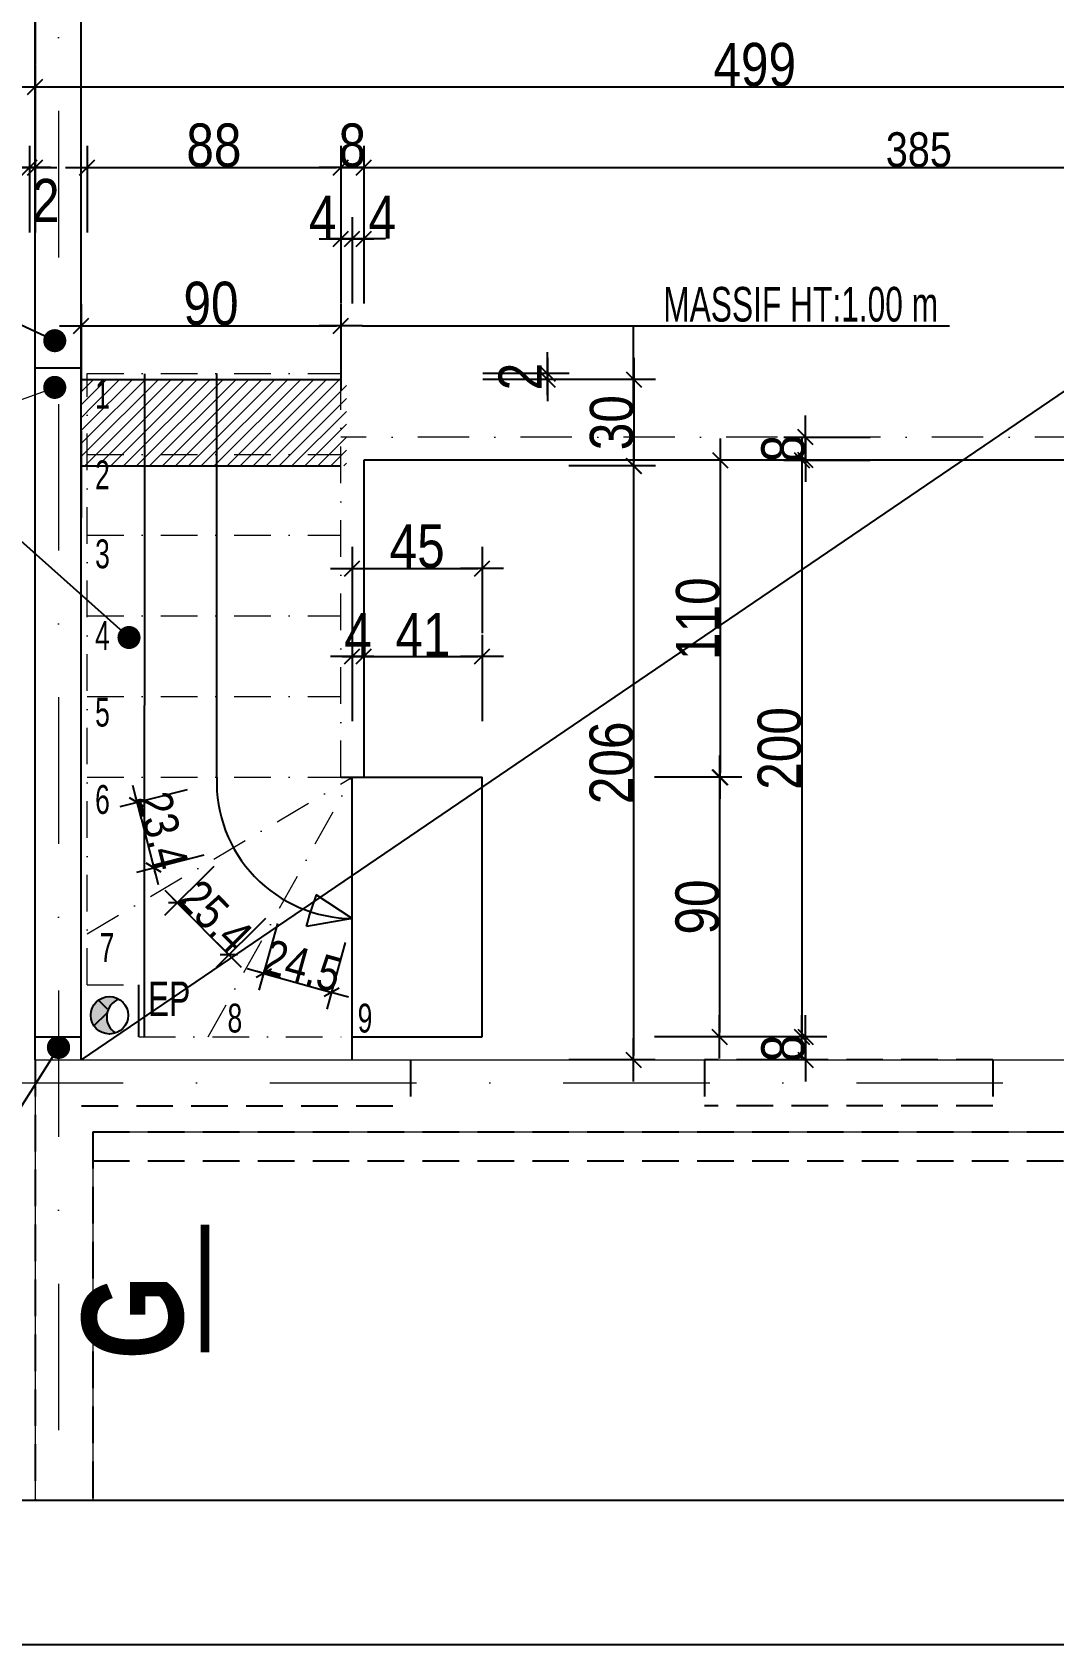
# Model space of a CAD drawing. Header units: centimetres. Extents: x 10776 to 19730, y -16504 to -13534.
# Drawn here: x 12682 to 13036, y -16504 to -15945 of the extents above; entities that cross this region are included whole.
import ezdxf
from ezdxf.enums import TextEntityAlignment as Align

# ---------------------------------------------------------------- set-up
doc = ezdxf.new("R2010")
doc.units = ezdxf.units.CM
doc.header["$PDMODE"] = 1
doc.header["$PDSIZE"] = -2
doc.linetypes.add('CACHEX2', pattern=[19.05, 12.7, -6.35])
doc.linetypes.add('TIRETPTX2', pattern=[50.8, 25.4, -12.7, 0, -12.7])
for name, color, linetype in [('01_cote_gen', 4, 'Continuous'), ('01_linteaux', 2, 'Continuous'), ('01_murs_sup', 2, 'CACHEX2'), ('01_poch_BN', 9, 'Continuous'), ('01_poch_murs', 253, 'Continuous'), ('01_texte', 230, 'Continuous'), ('AA_COTES', 2, 'Continuous')]:
    doc.layers.add(name, color=color, linetype=linetype)
doc.layers.add('01_murs_coup', color=5, linetype='Continuous', lineweight=60)
doc.layers.add('01_tram_axes', color=2, linetype='TIRETPTX2', lineweight=9)
doc.styles.add('Arial Narrow', font='ARIALN.TTF')
doc.styles.add('impact', font='impact.ttf')
doc.styles.add('STYLE2', font='ARIALN.TTF')
doc.dimstyles.new('JB50', dxfattribs={"dimscale": 0.1, "dimtxt": 150, "dimasz": 15, "dimexe": 0.1, "dimexo": 0.1, "dimgap": 0.09, "dimtad": 1, "dimdec": 1, "dimdsep": 46, "dimtxsty": 'STYLE2', "dimblk1": 'BOND_G', "dimblk2": 'BOND_D', "dimsah": 1, "dimcen": 1.5, "dimdle": 0.01, "dimse1": 1, "dimse2": 1, "dimclrd": 4, "dimclre": 2, "dimclrt": 6, "dimazin": 2, "dimtfac": 2.333333, "dimtdec": 1, "dimtix": 1, "dimtmove": 2, "dimatfit": 3, "dimldrblk": 'BOND_G', "dimfxl": 1, "dimtolj": 1, "dimtzin": 0, "dimarcsym": 0})
doc.dimstyles.new('JB50res', dxfattribs={"dimscale": 0.1, "dimtxt": 120, "dimasz": 12, "dimexe": 0.1, "dimexo": 0.1, "dimgap": 0.09, "dimtad": 1, "dimdec": 1, "dimdsep": 46, "dimtxsty": 'STYLE2', "dimblk1": 'BOND_G', "dimblk2": 'BOND_D', "dimsah": 1, "dimcen": 1.5, "dimdle": 0.01, "dimse1": 1, "dimse2": 1, "dimclrd": 4, "dimclre": 2, "dimclrt": 6, "dimazin": 2, "dimtfac": 2.333333, "dimtdec": 1, "dimtix": 1, "dimtmove": 2, "dimatfit": 3, "dimldrblk": 'BOND_G', "dimfxl": 1, "dimtolj": 1, "dimtzin": 0, "dimarcsym": 0})

# ---------------------------------------------------------------- blocks, each defined once
blk = doc.blocks.new('BOND_G')
at = {"layer": 'AA_COTES', "color": 0}
for p, q in [((0, -5), (0, 15)), ((5, 0), (-5, 0)), ((1.77, 1.77), (-1.77, -1.77))]:
    blk.add_line(p, q, dxfattribs=at)
blk = doc.blocks.new('BOND_D')
at = {"layer": 'AA_COTES', "color": 0}
for p, q in [((0, 5), (0, -15)), ((5, 0), (-5, 0)), ((-1.77, -1.77), (1.77, 1.77))]:
    blk.add_line(p, q, dxfattribs=at)
blk = doc.blocks.new('*D2929')
at = {"layer": '01_poch_BN', "color": 4, "lineweight": -2, "transparency": 16777216}
blk.add_line((12684.37, -15933.4), (13188.41, -15933.4), dxfattribs=at)
at = {"layer": 'Defpoints', "color": 0, "lineweight": 0, "transparency": 16777216}
for p in [(13189.91, -15933.4), (12682.87, -16056.83), (13189.91, -16085.15)]:
    blk.add_point(p, dxfattribs=at)
at = {"layer": '01_poch_BN', "color": 4, "lineweight": -2, "transparency": 16777216, "xscale": 1.5, "yscale": 1.5, "zscale": 1.5, "rotation": 180}
blk.add_blockref('BOND_G', (12682.87, -15933.4), dxfattribs=at)
at = {"layer": '01_poch_BN', "color": 4, "lineweight": -2, "transparency": 16777216, "xscale": 1.5, "yscale": 1.5, "zscale": 1.5}
blk.add_blockref('BOND_D', (13189.91, -15933.4), dxfattribs=at)
at = {"layer": '01_poch_BN', "color": 6, "lineweight": 0, "transparency": 16777216, "insert": (12936.39, -15925.74), "char_height": 15, "attachment_point": 5, "style": 'STYLE2'}
blk.add_mtext('\\A1;507', dxfattribs=at)
blk = doc.blocks.new('*D2930')
at = {"layer": '01_poch_BN', "color": 4, "lineweight": -2, "transparency": 16777216}
blk.add_line((12684.37, -15963.69), (13180.41, -15963.69), dxfattribs=at)
at = {"layer": 'Defpoints', "color": 0, "lineweight": 0, "transparency": 16777216}
for p in [(13181.91, -15963.69), (13181.91, -15967.8), (12682.87, -15969.63)]:
    blk.add_point(p, dxfattribs=at)
at = {"layer": '01_poch_BN', "color": 4, "lineweight": -2, "transparency": 16777216, "xscale": 1.5, "yscale": 1.5, "zscale": 1.5, "rotation": 180}
blk.add_blockref('BOND_G', (12682.87, -15963.69), dxfattribs=at)
at = {"layer": '01_poch_BN', "color": 4, "lineweight": -2, "transparency": 16777216, "xscale": 1.5, "yscale": 1.5, "zscale": 1.5}
blk.add_blockref('BOND_D', (13181.91, -15963.69), dxfattribs=at)
at = {"layer": '01_poch_BN', "color": 6, "lineweight": 0, "transparency": 16777216, "insert": (12932.39, -15956.02), "char_height": 15, "attachment_point": 5, "style": 'STYLE2'}
blk.add_mtext('\\A1;499', dxfattribs=at)
blk = doc.blocks.new('*D2931')
at = {"layer": '01_poch_BN', "color": 4, "lineweight": -2, "transparency": 16777216}
blk.add_line((12798.31, -16161.2), (12836.31, -16161.2), dxfattribs=at)
at = {"layer": 'Defpoints', "color": 0, "lineweight": 0, "transparency": 16777216}
for p in [(12837.81, -16161.2), (12796.81, -16177.28), (12837.81, -16196.67)]:
    blk.add_point(p, dxfattribs=at)
at = {"layer": '01_poch_BN', "color": 4, "lineweight": -2, "transparency": 16777216, "xscale": 1.5, "yscale": 1.5, "zscale": 1.5, "rotation": 180}
blk.add_blockref('BOND_G', (12796.81, -16161.2), dxfattribs=at)
at = {"layer": '01_poch_BN', "color": 4, "lineweight": -2, "transparency": 16777216, "xscale": 1.5, "yscale": 1.5, "zscale": 1.5}
blk.add_blockref('BOND_D', (12837.81, -16161.2), dxfattribs=at)
at = {"layer": '01_poch_BN', "color": 6, "lineweight": 0, "transparency": 16777216, "insert": (12817.31, -16153.66), "char_height": 15, "attachment_point": 5, "style": 'STYLE2'}
blk.add_mtext('\\A1;41', dxfattribs=at)
blk = doc.blocks.new('*D2933')
at = {"layer": '01_poch_BN', "color": 4, "lineweight": -2, "transparency": 16777216}
for p, q in [((12791.31, -16161.2), (12789.81, -16161.2)), ((12796.81, -16161.2), (12792.81, -16161.2)), ((12798.31, -16161.2), (12799.81, -16161.2))]:
    blk.add_line(p, q, dxfattribs=at)
at = {"layer": 'Defpoints', "color": 0, "lineweight": 0, "transparency": 16777216}
for p in [(12792.81, -16161.2), (12792.81, -16203.15), (12796.81, -16203.15)]:
    blk.add_point(p, dxfattribs=at)
at = {"layer": '01_poch_BN', "color": 4, "lineweight": -2, "transparency": 16777216, "xscale": 1.5, "yscale": 1.5, "zscale": 1.5}
blk.add_blockref('BOND_D', (12792.81, -16161.2), dxfattribs=at)
at = {"layer": '01_poch_BN', "color": 4, "lineweight": -2, "transparency": 16777216, "xscale": 1.5, "yscale": 1.5, "zscale": 1.5, "rotation": 180}
blk.add_blockref('BOND_G', (12796.81, -16161.2), dxfattribs=at)
at = {"layer": '01_poch_BN', "color": 6, "lineweight": 0, "transparency": 16777216, "insert": (12794.81, -16153.69), "char_height": 15, "attachment_point": 5, "style": 'STYLE2'}
blk.add_mtext('\\A1;4', dxfattribs=at)
blk = doc.blocks.new('*D2878')
at = {"layer": '01_poch_BN', "color": 4, "lineweight": -2, "transparency": 16777216}
blk.add_line((12794.31, -16130.69), (12836.31, -16130.69), dxfattribs=at)
at = {"layer": 'Defpoints', "color": 0, "lineweight": 0, "transparency": 16777216}
for p in [(12837.81, -16130.69), (12792.81, -16168.7), (12837.81, -16168.7)]:
    blk.add_point(p, dxfattribs=at)
at = {"layer": '01_poch_BN', "color": 4, "lineweight": -2, "transparency": 16777216, "xscale": 1.5, "yscale": 1.5, "zscale": 1.5, "rotation": 180}
blk.add_blockref('BOND_G', (12792.81, -16130.69), dxfattribs=at)
at = {"layer": '01_poch_BN', "color": 4, "lineweight": -2, "transparency": 16777216, "xscale": 1.5, "yscale": 1.5, "zscale": 1.5}
blk.add_blockref('BOND_D', (12837.81, -16130.69), dxfattribs=at)
at = {"layer": '01_poch_BN', "color": 6, "lineweight": 0, "transparency": 16777216, "insert": (12815.31, -16123.05), "char_height": 15, "attachment_point": 5, "style": 'STYLE2'}
blk.add_mtext('\\A1;45', dxfattribs=at)
blk = doc.blocks.new('*D2841')
at = {"layer": '01_cote_gen', "color": 4, "lineweight": -2, "ltscale": 0.1, "transparency": 16777216}
for p, q in [((12787.31, -15991.65), (12785.81, -15991.65)), ((12796.81, -15991.65), (12788.81, -15991.65)), ((12798.31, -15991.65), (12799.81, -15991.65))]:
    blk.add_line(p, q, dxfattribs=at)
at = {"layer": 'Defpoints', "color": 0, "lineweight": 0, "ltscale": 0.1, "transparency": 16777216}
for p in [(12788.81, -15991.65), (12788.81, -16056.86), (12796.81, -16076.86)]:
    blk.add_point(p, dxfattribs=at)
at = {"layer": '01_cote_gen', "color": 4, "lineweight": -2, "ltscale": 0.1, "transparency": 16777216, "xscale": 1.5, "yscale": 1.5, "zscale": 1.5}
blk.add_blockref('BOND_D', (12788.81, -15991.65), dxfattribs=at)
at = {"layer": '01_cote_gen', "color": 4, "lineweight": -2, "ltscale": 0.1, "transparency": 16777216, "xscale": 1.5, "yscale": 1.5, "zscale": 1.5, "rotation": 180}
blk.add_blockref('BOND_G', (12796.81, -15991.65), dxfattribs=at)
at = {"layer": '01_cote_gen', "color": 6, "ltscale": 0.1, "transparency": 16777216, "insert": (12792.81, -15983.98), "char_height": 15, "attachment_point": 5, "style": 'STYLE2'}
blk.add_mtext('\\A1;8', dxfattribs=at)
blk = doc.blocks.new('*D2842')
at = {"layer": '01_cote_gen', "color": 4, "lineweight": -2, "ltscale": 0.1, "transparency": 16777216}
for p, q in [((12679.31, -15991.65), (12677.81, -15991.65)), ((12682.81, -15991.65), (12680.81, -15991.65)), ((12684.31, -15991.65), (12685.81, -15991.65))]:
    blk.add_line(p, q, dxfattribs=at)
at = {"layer": 'Defpoints', "color": 0, "lineweight": 0, "ltscale": 0.1, "transparency": 16777216}
for p in [(12680.81, -15991.65), (12682.81, -16030.59), (12680.81, -16058.86)]:
    blk.add_point(p, dxfattribs=at)
at = {"layer": '01_cote_gen', "color": 4, "lineweight": -2, "ltscale": 0.1, "transparency": 16777216, "xscale": 1.5, "yscale": 1.5, "zscale": 1.5}
blk.add_blockref('BOND_D', (12680.81, -15991.65), dxfattribs=at)
at = {"layer": '01_cote_gen', "color": 4, "lineweight": -2, "ltscale": 0.1, "transparency": 16777216, "xscale": 1.5, "yscale": 1.5, "zscale": 1.5, "rotation": 180}
blk.add_blockref('BOND_G', (12682.81, -15991.65), dxfattribs=at)
at = {"layer": '01_cote_gen', "color": 6, "ltscale": 0.1, "transparency": 16777216, "insert": (12686.51, -16003.1), "char_height": 15, "attachment_point": 5, "style": 'STYLE2'}
blk.add_mtext('\\A1;2', dxfattribs=at)
blk = doc.blocks.new('*D2843')
at = {"layer": '01_cote_gen', "color": 4, "lineweight": -2, "ltscale": 0.1, "transparency": 16777216}
for p, q in [((12949.95, -16291.65), (12949.95, -16290.15)), ((12949.95, -16301.15), (12949.95, -16293.15)), ((12949.95, -16302.65), (12949.95, -16304.15))]:
    blk.add_line(p, q, dxfattribs=at)
at = {"layer": 'Defpoints', "color": 0, "lineweight": 0, "ltscale": 0.1, "transparency": 16777216}
for p in [(12939.43, -16293.15), (12949.95, -16293.15), (12939.43, -16301.15)]:
    blk.add_point(p, dxfattribs=at)
at = {"layer": '01_cote_gen', "color": 4, "lineweight": -2, "ltscale": 0.1, "transparency": 16777216, "xscale": 1.5, "yscale": 1.5, "zscale": 1.5}
for name, p, rotation in [('BOND_D', (12949.95, -16293.15), 270), ('BOND_G', (12949.95, -16301.15), 90)]:
    blk.add_blockref(name, p, dxfattribs=dict(at, rotation=rotation))
at = {"layer": '01_cote_gen', "color": 6, "ltscale": 0.1, "transparency": 16777216, "insert": (12942.28, -16297.15), "char_height": 15, "attachment_point": 5, "rotation": 90, "style": 'STYLE2'}
blk.add_mtext('\\A1;8', dxfattribs=at)
blk = doc.blocks.new('*D2844')
at = {"layer": '01_cote_gen', "color": 4, "lineweight": -2, "ltscale": 0.1, "transparency": 16777216}
blk.add_line((12790.31, -16016.37), (12791.31, -16016.37), dxfattribs=at)
at = {"layer": 'Defpoints', "color": 0, "lineweight": 0, "ltscale": 0.1, "transparency": 16777216}
for p in [(12788.81, -16014.15), (12792.81, -16016.37), (12792.81, -16172.86)]:
    blk.add_point(p, dxfattribs=at)
at = {"layer": '01_cote_gen', "color": 4, "lineweight": -2, "ltscale": 0.1, "transparency": 16777216, "xscale": 1.5, "yscale": 1.5, "zscale": 1.5, "rotation": 180}
blk.add_blockref('BOND_G', (12788.81, -16016.37), dxfattribs=at)
at = {"layer": '01_cote_gen', "color": 4, "lineweight": -2, "ltscale": 0.1, "transparency": 16777216, "xscale": 1.5, "yscale": 1.5, "zscale": 1.5}
blk.add_blockref('BOND_D', (12792.81, -16016.37), dxfattribs=at)
at = {"layer": '01_cote_gen', "color": 6, "ltscale": 0.1, "transparency": 16777216, "insert": (12782.55, -16008.86), "char_height": 15, "attachment_point": 5, "style": 'STYLE2'}
blk.add_mtext('\\A1;4', dxfattribs=at)
blk = doc.blocks.new('*D2845')
at = {"layer": '01_cote_gen', "color": 4, "lineweight": -2, "ltscale": 0.1, "transparency": 16777216}
blk.add_line((12794.31, -16016.37), (12795.31, -16016.37), dxfattribs=at)
at = {"layer": 'Defpoints', "color": 0, "lineweight": 0, "ltscale": 0.1, "transparency": 16777216}
for p in [(12796.81, -16016.37), (12792.81, -16172.86), (12796.81, -16172.86)]:
    blk.add_point(p, dxfattribs=at)
at = {"layer": '01_cote_gen', "color": 4, "lineweight": -2, "ltscale": 0.1, "transparency": 16777216, "xscale": 1.5, "yscale": 1.5, "zscale": 1.5, "rotation": 180}
blk.add_blockref('BOND_G', (12792.81, -16016.37), dxfattribs=at)
at = {"layer": '01_cote_gen', "color": 4, "lineweight": -2, "ltscale": 0.1, "transparency": 16777216, "xscale": 1.5, "yscale": 1.5, "zscale": 1.5}
blk.add_blockref('BOND_D', (12796.81, -16016.37), dxfattribs=at)
at = {"layer": '01_cote_gen', "color": 6, "ltscale": 0.1, "transparency": 16777216, "insert": (12803.19, -16008.86), "char_height": 15, "attachment_point": 5, "style": 'STYLE2'}
blk.add_mtext('\\A1;4', dxfattribs=at)
blk = doc.blocks.new('*D2946')
at = {"layer": '01_poch_murs', "color": 4, "lineweight": -2, "transparency": 16777216}
blk.add_line((12700.31, -16046.54), (12787.31, -16046.54), dxfattribs=at)
at = {"layer": 'Defpoints', "color": 0, "lineweight": 0, "transparency": 16777216}
for p in [(12788.81, -16046.54), (12698.81, -16071.14), (12788.81, -16083.15)]:
    blk.add_point(p, dxfattribs=at)
at = {"layer": '01_poch_murs', "color": 4, "lineweight": -2, "transparency": 16777216, "xscale": 1.5, "yscale": 1.5, "zscale": 1.5, "rotation": 180}
blk.add_blockref('BOND_G', (12698.81, -16046.54), dxfattribs=at)
at = {"layer": '01_poch_murs', "color": 4, "lineweight": -2, "transparency": 16777216, "xscale": 1.5, "yscale": 1.5, "zscale": 1.5}
blk.add_blockref('BOND_D', (12788.81, -16046.54), dxfattribs=at)
at = {"layer": '01_poch_murs', "color": 6, "lineweight": 0, "transparency": 16777216, "insert": (12743.81, -16038.87), "char_height": 15, "attachment_point": 5, "style": 'STYLE2'}
blk.add_mtext('\\A1;90', dxfattribs=at)
blk = doc.blocks.new('*D2942')
at = {"layer": '01_cote_gen', "color": 4, "lineweight": -2, "transparency": 16777216}
blk.add_line((12702.31, -15991.65), (12787.31, -15991.65), dxfattribs=at)
at = {"layer": 'Defpoints', "color": 0, "lineweight": 0, "transparency": 16777216}
for p in [(12788.81, -15991.65), (12788.81, -15999.15), (12700.81, -16014.15)]:
    blk.add_point(p, dxfattribs=at)
at = {"layer": '01_cote_gen', "color": 4, "lineweight": -2, "transparency": 16777216, "xscale": 1.5, "yscale": 1.5, "zscale": 1.5, "rotation": 180}
blk.add_blockref('BOND_G', (12700.81, -15991.65), dxfattribs=at)
at = {"layer": '01_cote_gen', "color": 4, "lineweight": -2, "transparency": 16777216, "xscale": 1.5, "yscale": 1.5, "zscale": 1.5}
blk.add_blockref('BOND_D', (12788.81, -15991.65), dxfattribs=at)
at = {"layer": '01_cote_gen', "color": 6, "lineweight": 0, "transparency": 16777216, "insert": (12744.81, -15983.98), "char_height": 15, "attachment_point": 5, "style": 'STYLE2'}
blk.add_mtext('\\A1;88', dxfattribs=at)
blk = doc.blocks.new('*D2943')
at = {"layer": '01_poch_BN', "color": 4, "lineweight": -2, "transparency": 16777216}
for p, q in [((12717.88, -16210.7), (12717.58, -16209.54)), ((12718.17, -16211.86), (12723.95, -16234.53)), ((12724.25, -16235.69), (12724.54, -16236.85))]:
    blk.add_line(p, q, dxfattribs=at)
at = {"layer": 'Defpoints', "color": 0, "lineweight": 0, "transparency": 16777216}
for p in [(12745.78, -16204.83), (12751.56, -16227.49), (12723.95, -16234.53)]:
    blk.add_point(p, dxfattribs=at)
at = {"layer": '01_poch_BN', "color": 4, "lineweight": -2, "transparency": 16777216, "xscale": 1.2, "yscale": 1.2, "zscale": 1.2}
for name, p, rotation in [('BOND_G', (12718.17, -16211.86), 284.3040140579297), ('BOND_D', (12723.95, -16234.53), 104.3040140579297)]:
    blk.add_blockref(name, p, dxfattribs=dict(at, rotation=rotation))
at = {"layer": '01_poch_BN', "color": 6, "lineweight": 0, "transparency": 16777216, "insert": (12727.01, -16221.68), "char_height": 12, "attachment_point": 5, "rotation": 284.304, "style": 'STYLE2'}
blk.add_mtext('\\A1;23.4', dxfattribs=at)
blk = doc.blocks.new('*D2944')
at = {"layer": '01_poch_BN', "color": 4, "lineweight": -2, "transparency": 16777216}
for p, q in [((12731.25, -16245.88), (12730.4, -16245.03)), ((12732.1, -16246.73), (12750.02, -16264.76)), ((12750.87, -16265.61), (12751.72, -16266.46))]:
    blk.add_line(p, q, dxfattribs=at)
at = {"layer": 'Defpoints', "color": 0, "lineweight": 0, "transparency": 16777216}
for p in [(12751.28, -16227.65), (12769.21, -16245.67), (12750.02, -16264.76)]:
    blk.add_point(p, dxfattribs=at)
at = {"layer": '01_poch_BN', "color": 4, "lineweight": -2, "transparency": 16777216, "xscale": 1.2, "yscale": 1.2, "zscale": 1.2}
for name, p, rotation in [('BOND_G', (12732.1, -16246.73), 314.8505951374859), ('BOND_D', (12750.02, -16264.76), 134.8505951374859)]:
    blk.add_blockref(name, p, dxfattribs=dict(at, rotation=rotation))
at = {"layer": '01_poch_BN', "color": 6, "lineweight": 0, "transparency": 16777216, "insert": (12745.41, -16251.42), "char_height": 12, "attachment_point": 5, "rotation": 314.8506, "style": 'STYLE2'}
blk.add_mtext('\\A1;25.4', dxfattribs=at)
blk = doc.blocks.new('*D2945')
at = {"layer": '01_poch_BN', "color": 4, "lineweight": -2, "transparency": 16777216}
for p, q in [((12760.96, -16270.86), (12759.81, -16270.54)), ((12762.12, -16271.18), (12785.68, -16277.75)), ((12786.83, -16278.07), (12787.99, -16278.39))]:
    blk.add_line(p, q, dxfattribs=at)
at = {"layer": 'Defpoints', "color": 0, "lineweight": 0, "transparency": 16777216}
for p in [(12769.25, -16245.59), (12792.81, -16252.15), (12785.68, -16277.75)]:
    blk.add_point(p, dxfattribs=at)
at = {"layer": '01_poch_BN', "color": 4, "lineweight": -2, "transparency": 16777216, "xscale": 1.2, "yscale": 1.2, "zscale": 1.2}
for name, p, rotation in [('BOND_G', (12762.12, -16271.18), 344.4281540377916), ('BOND_D', (12785.68, -16277.75), 164.4281540377916)]:
    blk.add_blockref(name, p, dxfattribs=dict(at, rotation=rotation))
at = {"layer": '01_poch_BN', "color": 6, "lineweight": 0, "transparency": 16777216, "insert": (12775.55, -16268.55), "char_height": 12, "attachment_point": 5, "rotation": 344.4282, "style": 'STYLE2'}
blk.add_mtext('\\A1;24.5', dxfattribs=at)
blk = doc.blocks.new('*D2948')
at = {"layer": '01_poch_BN', "color": 4, "lineweight": -2, "transparency": 16777216}
blk.add_line((12578.11, -16291.65), (12578.11, -16204.65), dxfattribs=at)
at = {"layer": 'Defpoints', "color": 0, "lineweight": 0, "transparency": 16777216}
for p in [(12578.11, -16203.15), (12736.36, -16203.15), (12736.36, -16293.15)]:
    blk.add_point(p, dxfattribs=at)
at = {"layer": '01_poch_BN', "color": 4, "lineweight": -2, "transparency": 16777216, "xscale": 1.5, "yscale": 1.5, "zscale": 1.5}
for name, p, rotation in [('BOND_D', (12578.11, -16203.15), 90), ('BOND_G', (12578.11, -16293.15), 270)]:
    blk.add_blockref(name, p, dxfattribs=dict(at, rotation=rotation))
at = {"layer": '01_poch_BN', "color": 6, "lineweight": 0, "transparency": 16777216, "insert": (12570.44, -16248.15), "char_height": 15, "attachment_point": 5, "rotation": 90, "style": 'STYLE2'}
blk.add_mtext('\\A1;90', dxfattribs=at)
blk = doc.blocks.new('*D2949')
at = {"layer": '01_poch_BN', "color": 4, "lineweight": -2, "transparency": 16777216}
blk.add_line((12578.11, -16201.65), (12578.11, -16064.65), dxfattribs=at)
at = {"layer": 'Defpoints', "color": 0, "lineweight": 0, "transparency": 16777216}
for p in [(12578.11, -16063.15), (12743.24, -16063.15), (12600.61, -16203.15)]:
    blk.add_point(p, dxfattribs=at)
at = {"layer": '01_poch_BN', "color": 4, "lineweight": -2, "transparency": 16777216, "xscale": 1.5, "yscale": 1.5, "zscale": 1.5}
for name, p, rotation in [('BOND_D', (12578.11, -16063.15), 90), ('BOND_G', (12578.11, -16203.15), 270)]:
    blk.add_blockref(name, p, dxfattribs=dict(at, rotation=rotation))
at = {"layer": '01_poch_BN', "color": 6, "lineweight": 0, "transparency": 16777216, "insert": (12570.44, -16133.15), "char_height": 15, "attachment_point": 5, "rotation": 90, "style": 'STYLE2'}
blk.add_mtext('\\A1;5x28=140', dxfattribs=at)
blk = doc.blocks.new('*D2951')
at = {"layer": '01_poch_BN', "color": 4, "lineweight": -2, "transparency": 16777216}
blk.add_line((12798.01, -15991.65), (13180.61, -15991.65), dxfattribs=at)
at = {"layer": 'Defpoints', "color": 0, "lineweight": 0, "transparency": 16777216}
for p in [(12796.81, -15976.84), (13181.81, -15986.19), (13181.81, -15991.65)]:
    blk.add_point(p, dxfattribs=at)
at = {"layer": '01_poch_BN', "color": 4, "lineweight": -2, "transparency": 16777216, "xscale": 1.2, "yscale": 1.2, "zscale": 1.2, "rotation": 180}
blk.add_blockref('BOND_G', (12796.81, -15991.65), dxfattribs=at)
at = {"layer": '01_poch_BN', "color": 4, "lineweight": -2, "transparency": 16777216, "xscale": 1.2, "yscale": 1.2, "zscale": 1.2}
blk.add_blockref('BOND_D', (13181.81, -15991.65), dxfattribs=at)
at = {"layer": '01_poch_BN', "color": 6, "lineweight": 0, "transparency": 16777216, "insert": (12989.31, -15985.51), "char_height": 12, "attachment_point": 5, "style": 'STYLE2'}
blk.add_mtext('\\A1;385', dxfattribs=at)
blk = doc.blocks.new('*D2952')
at = {"layer": '01_poch_BN', "color": 4, "lineweight": -2, "transparency": 16777216}
blk.add_line((12517.9, -16299.65), (12517.9, -16062.65), dxfattribs=at)
at = {"layer": 'Defpoints', "color": 0, "lineweight": 0, "transparency": 16777216}
for p in [(12517.9, -16061.15), (12696.35, -16061.15), (12630.87, -16301.15)]:
    blk.add_point(p, dxfattribs=at)
at = {"layer": '01_poch_BN', "color": 4, "lineweight": -2, "transparency": 16777216, "xscale": 1.5, "yscale": 1.5, "zscale": 1.5}
for name, p, rotation in [('BOND_D', (12517.9, -16061.15), 90), ('BOND_G', (12517.9, -16301.15), 270)]:
    blk.add_blockref(name, p, dxfattribs=dict(at, rotation=rotation))
at = {"layer": '01_poch_BN', "color": 6, "lineweight": 0, "transparency": 16777216, "insert": (12510.23, -16181.15), "char_height": 15, "attachment_point": 5, "rotation": 90, "style": 'STYLE2'}
blk.add_mtext('\\A1;240', dxfattribs=at)
blk = doc.blocks.new('*D2959')
at = {"layer": '01_cote_gen', "color": 4, "lineweight": -2, "transparency": 16777216}
blk.add_line((12890.5, -16066.65), (12890.5, -16093.65), dxfattribs=at)
at = {"layer": 'Defpoints', "color": 0, "lineweight": 0, "transparency": 16777216}
for p in [(12782.93, -16065.15), (12782.93, -16095.15), (12890.5, -16095.15)]:
    blk.add_point(p, dxfattribs=at)
at = {"layer": '01_cote_gen', "color": 4, "lineweight": -2, "transparency": 16777216, "xscale": 1.5, "yscale": 1.5, "zscale": 1.5}
for name, p, rotation in [('BOND_G', (12890.5, -16065.15), 90), ('BOND_D', (12890.5, -16095.15), 270)]:
    blk.add_blockref(name, p, dxfattribs=dict(at, rotation=rotation))
at = {"layer": '01_cote_gen', "color": 6, "lineweight": 0, "transparency": 16777216, "insert": (12882.83, -16080.15), "char_height": 15, "attachment_point": 5, "rotation": 90, "style": 'STYLE2'}
blk.add_mtext('\\A1;30', dxfattribs=at)
blk = doc.blocks.new('*D2960')
at = {"layer": '01_cote_gen', "color": 4, "lineweight": -2, "transparency": 16777216}
blk.add_line((12890.37, -16096.65), (12890.37, -16299.65), dxfattribs=at)
at = {"layer": 'Defpoints', "color": 0, "lineweight": 0, "transparency": 16777216}
for p in [(12882.87, -16095.15), (12882.87, -16301.15), (12890.37, -16301.15)]:
    blk.add_point(p, dxfattribs=at)
at = {"layer": '01_cote_gen', "color": 4, "lineweight": -2, "transparency": 16777216, "xscale": 1.5, "yscale": 1.5, "zscale": 1.5}
for name, p, rotation in [('BOND_G', (12890.37, -16095.15), 90), ('BOND_D', (12890.37, -16301.15), 270)]:
    blk.add_blockref(name, p, dxfattribs=dict(at, rotation=rotation))
at = {"layer": '01_cote_gen', "color": 6, "lineweight": 0, "transparency": 16777216, "insert": (12882.7, -16198.15), "char_height": 15, "attachment_point": 5, "rotation": 90, "style": 'STYLE2'}
blk.add_mtext('\\A1;206', dxfattribs=at)
blk = doc.blocks.new('*D2961')
at = {"layer": '01_cote_gen', "color": 4, "lineweight": -2, "transparency": 16777216}
blk.add_line((12920.36, -16094.65), (12920.36, -16201.65), dxfattribs=at)
at = {"layer": 'Defpoints', "color": 0, "lineweight": 0, "transparency": 16777216}
for p in [(12837.06, -16093.15), (12827.65, -16203.15), (12920.36, -16203.15)]:
    blk.add_point(p, dxfattribs=at)
at = {"layer": '01_cote_gen', "color": 4, "lineweight": -2, "transparency": 16777216, "xscale": 1.5, "yscale": 1.5, "zscale": 1.5}
for name, p, rotation in [('BOND_G', (12920.36, -16093.15), 90), ('BOND_D', (12920.36, -16203.15), 270)]:
    blk.add_blockref(name, p, dxfattribs=dict(at, rotation=rotation))
at = {"layer": '01_cote_gen', "color": 6, "lineweight": 0, "transparency": 16777216, "insert": (12912.69, -16148.15), "char_height": 15, "attachment_point": 5, "rotation": 90, "style": 'STYLE2'}
blk.add_mtext('\\A1;110', dxfattribs=at)
blk = doc.blocks.new('*D2962')
at = {"layer": '01_cote_gen', "color": 4, "lineweight": -2, "transparency": 16777216}
blk.add_line((12920.15, -16204.65), (12920.15, -16291.65), dxfattribs=at)
at = {"layer": 'Defpoints', "color": 0, "lineweight": 0, "transparency": 16777216}
for p in [(12837.81, -16203.15), (12837.81, -16293.15), (12920.15, -16293.15)]:
    blk.add_point(p, dxfattribs=at)
at = {"layer": '01_cote_gen', "color": 4, "lineweight": -2, "transparency": 16777216, "xscale": 1.5, "yscale": 1.5, "zscale": 1.5}
for name, p, rotation in [('BOND_G', (12920.15, -16203.15), 90), ('BOND_D', (12920.15, -16293.15), 270)]:
    blk.add_blockref(name, p, dxfattribs=dict(at, rotation=rotation))
at = {"layer": '01_cote_gen', "color": 6, "lineweight": 0, "transparency": 16777216, "insert": (12912.49, -16248.15), "char_height": 15, "attachment_point": 5, "rotation": 90, "style": 'STYLE2'}
blk.add_mtext('\\A1;90', dxfattribs=at)
blk = doc.blocks.new('*D2963')
at = {"layer": '01_cote_gen', "color": 4, "lineweight": -2, "transparency": 16777216}
blk.add_line((12948.68, -16094.65), (12948.68, -16291.65), dxfattribs=at)
at = {"layer": 'Defpoints', "color": 0, "lineweight": 0, "transparency": 16777216}
for p in [(12938.4, -16093.15), (12927.45, -16293.15), (12948.68, -16293.15)]:
    blk.add_point(p, dxfattribs=at)
at = {"layer": '01_cote_gen', "color": 4, "lineweight": -2, "transparency": 16777216, "xscale": 1.5, "yscale": 1.5, "zscale": 1.5}
for name, p, rotation in [('BOND_G', (12948.68, -16093.15), 90), ('BOND_D', (12948.68, -16293.15), 270)]:
    blk.add_blockref(name, p, dxfattribs=dict(at, rotation=rotation))
at = {"layer": '01_cote_gen', "color": 6, "lineweight": 0, "transparency": 16777216, "insert": (12941.01, -16193.15), "char_height": 15, "attachment_point": 5, "rotation": 90, "style": 'STYLE2'}
blk.add_mtext('\\A1;200', dxfattribs=at)
blk = doc.blocks.new('*D2964')
at = {"layer": '01_cote_gen', "color": 4, "lineweight": -2, "transparency": 16777216}
for p, q in [((12949.95, -16083.65), (12949.95, -16082.15)), ((12949.95, -16085.15), (12949.95, -16093.15)), ((12949.95, -16094.65), (12949.95, -16096.15))]:
    blk.add_line(p, q, dxfattribs=at)
at = {"layer": 'Defpoints', "color": 0, "lineweight": 0, "transparency": 16777216}
for p in [(12936.04, -16085.15), (12937.31, -16093.15), (12949.95, -16093.15)]:
    blk.add_point(p, dxfattribs=at)
at = {"layer": '01_cote_gen', "color": 4, "lineweight": -2, "transparency": 16777216, "xscale": 1.5, "yscale": 1.5, "zscale": 1.5}
for name, p, rotation in [('BOND_G', (12949.95, -16085.15), 270), ('BOND_D', (12949.95, -16093.15), 90)]:
    blk.add_blockref(name, p, dxfattribs=dict(at, rotation=rotation))
at = {"layer": '01_cote_gen', "color": 6, "lineweight": 0, "transparency": 16777216, "insert": (12942.28, -16089.15), "char_height": 15, "attachment_point": 5, "rotation": 90, "style": 'STYLE2'}
blk.add_mtext('\\A1;8', dxfattribs=at)
blk = doc.blocks.new('*D2965')
at = {"layer": '01_cote_gen', "color": 4, "lineweight": -2, "transparency": 16777216}
for p, q in [((12860.55, -16061.65), (12860.55, -16060.15)), ((12860.55, -16065.15), (12860.55, -16063.15)), ((12860.55, -16066.65), (12860.55, -16068.15))]:
    blk.add_line(p, q, dxfattribs=at)
at = {"layer": 'Defpoints', "color": 0, "lineweight": 0, "transparency": 16777216}
for p in [(12749.47, -16063.15), (12860.55, -16063.15), (12749.47, -16065.15)]:
    blk.add_point(p, dxfattribs=at)
at = {"layer": '01_cote_gen', "color": 4, "lineweight": -2, "transparency": 16777216, "xscale": 1.5, "yscale": 1.5, "zscale": 1.5}
for name, p, rotation in [('BOND_D', (12860.55, -16063.15), 270), ('BOND_G', (12860.55, -16065.15), 90)]:
    blk.add_blockref(name, p, dxfattribs=dict(at, rotation=rotation))
at = {"layer": '01_cote_gen', "color": 6, "lineweight": 0, "transparency": 16777216, "insert": (12851.01, -16064.15), "char_height": 15, "attachment_point": 5, "rotation": 90, "style": 'STYLE2'}
blk.add_mtext('\\A1;2', dxfattribs=at)

msp = doc.modelspace()

# ---------------------------------------------------------------- hatches: boundary and pattern name
at = {"layer": '01_poch_murs', "lineweight": 0}
h = msp.add_hatch(dxfattribs=at)
h.set_pattern_fill('ANSI31', color=256)
h.paths.add_polyline_path([(12745.85, -16065.15), (12720.9, -16065.15), (12720.89, -16091.15), (12745.85, -16091.15)])
h.paths.add_polyline_path([(12700.9, -16065.15), (12698.81, -16065.15), (12698.81, -16095.15), (12700.89, -16095.15)])
h.paths.add_polyline_path([(12720.9, -16065.15), (12700.9, -16065.15), (12700.89, -16091.15), (12720.89, -16091.15)])
h.paths.add_polyline_path([(12720.89, -16091.15), (12700.89, -16091.15), (12700.89, -16095.15), (12720.89, -16095.15)])
h.paths.add_polyline_path([(12745.85, -16091.15), (12720.89, -16091.15), (12720.89, -16095.15), (12745.85, -16095.15)])
h.paths.add_polyline_path([(12790.81, -16065.15), (12745.85, -16065.15), (12745.85, -16091.15), (12790.81, -16091.15)])
h.paths.add_polyline_path([(12790.81, -16091.15), (12745.85, -16091.15), (12745.85, -16095.15), (12790.81, -16095.15)])
h.paths.add_polyline_path([(12701.11, -16077.77), (12711.23, -16077.77), (12711.23, -16062.71), (12701.11, -16062.71)], flags=9)
h.paths.add_polyline_path([(12701.11, -16105.77), (12711.23, -16105.77), (12711.23, -16090.71), (12701.11, -16090.71)], flags=9)
at = {"layer": '01_texte'}
h = msp.add_hatch(color=256, dxfattribs=at)
h.dxf.hatch_style = 1
h.paths.add_polyline_path([(12707.93, -16284.26), (12707.93, -16279.24, 0.384668), (12702.09, -16285.71, 0.384676), (12707.93, -16292.17), (12707.93, -16288.26, -0.15609)])
h.paths.add_polyline_path([(12711.9, -16280.11, 0.160176), (12707.93, -16279.24), (12707.93, -16284.26, -0.230514)])
h.paths.add_polyline_path([(12707.93, -16288.26), (12707.93, -16292.17, 0.1101), (12710.74, -16291.84, -0.179272)])
h = msp.add_hatch(dxfattribs=at)
h.set_pattern_fill('AR-HBONE', color=256, scale=0.2)
h.set_pattern_definition([(45, (-5007.777, 7495.608), (3e-15, 28.73682), [60.96, -20.32]), (135, (-4993.408, 7509.977), (3e-15, 28.73682), [60.96, -20.32])])
h.paths.add_polyline_path([(12707.93, -16288.26, -0.15609), (12707.93, -16284.26), (12707.93, -16279.24, 0.384668), (12702.09, -16285.71, 0.384676), (12707.93, -16292.17)])

# ---------------------------------------------------------------- linework, layer by layer
at = {"layer": '01_cote_gen'}
msp.add_line((18679.76, -16504.04), (10775.83, -16504.04), dxfattribs=at)
at = {"layer": '01_linteaux'}
for p, q in [((12698.81, -16301.15), (12698.81, -15749.78)), ((12682.87, -16301.15), (12682.87, -15754.81)), ((12682.87, -16061.15), (12698.81, -16061.15)), ((12720.8, -16293.16), (12720.9, -16063.16)), ((12745.85, -16203.15), (12745.85, -16063.15)), ((12698.81, -16065.15), (12788.81, -16065.15)), ((12698.81, -16083.15), (12698.81, -16113.15)), ((12698.81, -16095.15), (12788.81, -16095.15)), ((13181.91, -16093.15), (12796.81, -16093.15)), ((12796.81, -16093.15), (12796.81, -16203.15)), ((12788.81, -16203.15), (12837.81, -16203.15)), ((12792.81, -16301.15), (12792.81, -16203.15)), ((12792.81, -16203.15), (12796.81, -16203.15)), ((12796.81, -16203.15), (12837.81, -16203.15)), ((12837.81, -16293.15), (12837.81, -16203.15)), ((12780.32, -16243.91), (12778.39, -16249.32)), ((12792.81, -16252.15), (12780.32, -16243.91)), ((12776.96, -16254.91), (12778.38, -16249.35)), ((12792.81, -16252.15), (12776.96, -16254.91)), ((12718.8, -16293.15), (12718.81, -16275.15)), ((12682.87, -16293.15), (12698.81, -16293.15)), ((12792.81, -16293.15), (12837.81, -16293.15))]:
    msp.add_line(p, q, dxfattribs=at)
msp.add_arc((12793.11, -16204.83), 47.33, 177.974, 269.6391, dxfattribs=at)
at = {"layer": '01_murs_coup', "lineweight": 5}
for p, q in [((12682.87, -16301.15), (12682.87, -16454.04)), ((12682.87, -16301.15), (14919.47, -16301.15)), ((12702.87, -16326.15), (12702.87, -16454.04)), ((12702.87, -16326.15), (13259.74, -16326.15))]:
    msp.add_line(p, q, dxfattribs=at)
at = {"layer": '01_murs_sup'}
for p, q in [((12682.87, -16301.15), (12682.87, -16454.04)), ((12812.96, -16301.15), (12812.96, -16317.15)), ((13014.96, -16301.15), (12914.96, -16301.15)), ((12914.96, -16301.15), (12914.96, -16317.15)), ((13014.96, -16301.15), (13014.96, -16317.15)), ((12698.87, -16317.15), (12812.96, -16317.15)), ((13014.96, -16317.15), (12914.96, -16317.15)), ((12702.87, -16326.15), (12702.87, -16454.04)), ((12702.87, -16326.15), (13259.74, -16326.15)), ((12702.87, -16336.15), (14899.47, -16336.15))]:
    msp.add_line(p, q, dxfattribs=at)
at = {"layer": '01_texte'}
for p, q in [((13380.96, -15837.01), (12698.81, -16301.15)), ((13380.96, -15837.01), (12698.81, -16301.15)), ((12689.62, -16051.71), (12657.82, -16037.06)), ((12715.37, -16154.67), (12591.31, -16043.98)), ((12796.28, -16046.54), (12995.32, -16046.54)), ((12890.37, -16075.65), (12890.37, -16046.54)), ((12890.37, -16046.54), (12999.94, -16046.54)), ((12690.87, -16296.85), (12635.92, -16383.76)), ((18679.76, -16454.04), (10825.83, -16454.04))]:
    msp.add_line(p, q, dxfattribs=at)
at = {"layer": '01_texte', "lineweight": 0}
msp.add_line((12657.82, -16079.5), (12689.62, -16067.91), dxfattribs=at)
at = {"layer": '01_texte', "lineweight": 0, "const_width": 4}
for points in [[(12687.62, -16051.71, 1), (12691.62, -16051.71, 1)], [(12687.62, -16067.91, 1), (12691.62, -16067.91, 1)], [(12688.87, -16296.85, 1), (12692.87, -16296.85, 1)], [(12688.96, -16296.85, 1), (12692.96, -16296.85, 1)]]:
    msp.add_lwpolyline(points, format="xyb", close=True, dxfattribs=at)
at = {"layer": '01_texte', "const_width": 4}
msp.add_lwpolyline([(12713.37, -16154.67, 1), (12717.37, -16154.67, 1)], format="xyb", close=True, dxfattribs=at)
at = {"layer": '01_texte', "const_width": 3}
msp.add_lwpolyline([(12741.77, -16358.35), (12741.77, -16402.6)], dxfattribs=at)
at = {"layer": '01_texte'}
msp.add_circle((12708.59, -16285.71), 6.5, dxfattribs=at)
msp.add_arc((12714.18, -16286.26), 6.56, 110.3344, 238.3983, dxfattribs=at)
at = {"layer": '01_tram_axes', "ltscale": 2}
for p, q in [((12690.87, -15463.52), (12690.87, -16454.04)), ((11035.37, -16309.15), (18519.75, -16309.15))]:
    msp.add_line(p, q, dxfattribs=at)
at = {"layer": '01_tram_axes', "ltscale": 0.5}
for p, q in [((12700.81, -16275.15), (12700.9, -16063.15)), ((12700.9, -16063.15), (12788.81, -16063.15)), ((12788.81, -16203.15), (12788.81, -16063.15)), ((12700.89, -16091.15), (12788.81, -16091.15)), ((12700.89, -16119.15), (12788.81, -16119.15)), ((12700.89, -16147.15), (12788.81, -16147.15)), ((12700.89, -16175.15), (12788.81, -16175.15)), ((12700.82, -16257.42), (12792.81, -16203.15)), ((12700.89, -16203.15), (12788.81, -16203.15)), ((12742.85, -16293.15), (12792.81, -16203.15)), ((12700.81, -16275.15), (12718.81, -16275.15)), ((12718.8, -16293.15), (12792.81, -16293.15))]:
    msp.add_line(p, q, dxfattribs=at)
at = {"layer": '01_tram_axes', "ltscale": 0.7}
msp.add_line((13189.91, -16085.15), (12788.81, -16085.15), dxfattribs=at)

# ---------------------------------------------------------------- texts
at = {"layer": '01_texte', "style": 'Arial Narrow', "width": 0.8}
msp.add_text('MASSIF HT:1.00 m', height=12, dxfattribs=at).set_placement((12948.32, -16048.67), align=Align.BOTTOM_CENTER)
for s, height, p in [('1', 10, (12703.62, -16075.26)), ('2', 10, (12703.62, -16103.26)), ('3', 10, (12703.62, -16130.64)), ('4', 10, (12703.62, -16158.98)), ('5', 10, (12703.62, -16185.56)), ('6', 10, (12703.62, -16215.85)), ('7', 10, (12705.17, -16267.19)), ('EP', 12, (12721.96, -16285.99)), ('8', 10, (12749.54, -16291.68)), ('9', 10, (12794.68, -16291.68))]:
    msp.add_text(s, height=height, rotation=0, dxfattribs=at).set_placement(p)
at = {"layer": '01_texte', "style": 'impact'}
msp.add_text('G', height=35, rotation=90, dxfattribs=at).set_placement((12744.62, -16390.55), align=Align.BOTTOM_CENTER)

# ---------------------------------------------------------------- dimensions: what is measured, and where the dimension line sits
at = {"layer": '01_cote_gen', "lineweight": 0}
dim = msp.add_linear_dim(base=(12788.81, -15991.65), p1=(12700.81, -16014.15), p2=(12788.81, -15999.15), dimstyle='JB50', dxfattribs=at)
dim.commit()
dim.dimension.update_dxf_attribs({"geometry": '*D2942', "text_midpoint": (12744.81, -15983.98)})
at = {"layer": '01_cote_gen', "ltscale": 0.1}
dim = msp.add_linear_dim(base=(12788.81, -15991.65), p1=(12796.81, -16076.86), p2=(12788.81, -16056.86), dimstyle='JB50', dxfattribs=at)
dim.commit()
dim.dimension.update_dxf_attribs({"geometry": '*D2841', "text_midpoint": (12792.81, -15983.98)})
for base, p1, p2, picture, middle in [((12680.81, -15991.65), (12682.81, -16030.59), (12680.81, -16058.86), '*D2842', (12686.51, -16003.1)), ((12792.81, -16016.37), (12788.81, -16014.15), (12792.81, -16172.86), '*D2844', (12782.55, -16008.86)), ((12796.81, -16016.37), (12792.81, -16172.86), (12796.81, -16172.86), '*D2845', (12803.19, -16008.86))]:
    dim = msp.add_linear_dim(base=base, p1=p1, p2=p2, dimstyle='JB50', dxfattribs=at)
    dim.commit()
    dim.dimension.update_dxf_attribs({"geometry": picture, "text_midpoint": middle, "dimtype": 160})
at = {"layer": '01_cote_gen', "lineweight": 0}
dim = msp.add_linear_dim(base=(12860.55, -16063.15), p1=(12749.47, -16065.15), p2=(12749.47, -16063.15), angle=90, dimstyle='JB50', dxfattribs=at)
dim.commit()
dim.dimension.update_dxf_attribs({"geometry": '*D2965', "text_midpoint": (12851.01, -16064.15), "dimtype": 160})
for base, p1, p2, picture, middle in [((12890.5, -16095.15), (12782.93, -16065.15), (12782.93, -16095.15), '*D2959', (12882.83, -16080.15)), ((12949.95, -16093.15), (12936.04, -16085.15), (12937.31, -16093.15), '*D2964', (12942.28, -16089.15)), ((12920.36, -16203.15), (12837.06, -16093.15), (12827.65, -16203.15), '*D2961', (12912.69, -16148.15)), ((12948.68, -16293.15), (12938.4, -16093.15), (12927.45, -16293.15), '*D2963', (12941.01, -16193.15)), ((12890.37, -16301.15), (12882.87, -16095.15), (12882.87, -16301.15), '*D2960', (12882.7, -16198.15)), ((12920.15, -16293.15), (12837.81, -16203.15), (12837.81, -16293.15), '*D2962', (12912.49, -16248.15))]:
    dim = msp.add_linear_dim(base=base, p1=p1, p2=p2, angle=90, dimstyle='JB50', dxfattribs=at)
    dim.commit()
    dim.dimension.update_dxf_attribs({"geometry": picture, "text_midpoint": middle})
at = {"layer": '01_cote_gen', "ltscale": 0.1}
dim = msp.add_linear_dim(base=(12949.95, -16293.15), p1=(12939.43, -16301.15), p2=(12939.43, -16293.15), angle=90, dimstyle='JB50', dxfattribs=at)
dim.commit()
dim.dimension.update_dxf_attribs({"geometry": '*D2843', "text_midpoint": (12942.28, -16297.15)})
at = {"layer": '01_poch_BN', "lineweight": 0}
for base, p1, p2, dimstyle, picture, middle in [((13189.91, -15933.4), (12682.87, -16056.83), (13189.91, -16085.15), 'JB50', '*D2929', (12936.39, -15925.74)), ((13181.91, -15963.69), (12682.87, -15969.63), (13181.91, -15967.8), 'JB50', '*D2930', (12932.39, -15956.02)), ((13181.81, -15991.65), (12796.81, -15976.84), (13181.81, -15986.19), 'JB50res', '*D2951', (12989.31, -15985.51)), ((12837.81, -16130.69), (12792.81, -16168.7), (12837.81, -16168.7), 'JB50', '*D2878', (12815.31, -16123.05)), ((12792.81, -16161.2), (12796.81, -16203.15), (12792.81, -16203.15), 'JB50', '*D2933', (12794.81, -16153.69)), ((12837.81, -16161.2), (12796.81, -16177.28), (12837.81, -16196.67), 'JB50', '*D2931', (12817.31, -16153.66))]:
    dim = msp.add_linear_dim(base=base, p1=p1, p2=p2, dimstyle=dimstyle, dxfattribs=at)
    dim.commit()
    dim.dimension.update_dxf_attribs({"geometry": picture, "text_midpoint": middle})
for base, p1, p2, picture, middle in [((12517.9, -16061.15), (12630.87, -16301.15), (12696.35, -16061.15), '*D2952', (12510.23, -16181.15)), ((12578.11, -16203.15), (12736.36, -16293.15), (12736.36, -16203.15), '*D2948', (12570.44, -16248.15))]:
    dim = msp.add_linear_dim(base=base, p1=p1, p2=p2, angle=90, dimstyle='JB50', dxfattribs=at)
    dim.commit()
    dim.dimension.update_dxf_attribs({"geometry": picture, "text_midpoint": middle})
dim = msp.add_linear_dim(base=(12578.11, -16063.15), p1=(12600.61, -16203.15), p2=(12743.24, -16063.15), angle=90, text='5x28=140', dimstyle='JB50', dxfattribs=at)
dim.commit()
dim.dimension.update_dxf_attribs({"geometry": '*D2949', "text_midpoint": (12570.44, -16133.15)})
for p1, p2, distance, picture, middle in [((12745.78, -16204.83), (12751.56, -16227.49), -28.49, '*D2943', (12727.01, -16221.68)), ((12751.28, -16227.65), (12769.21, -16245.67), -27.06, '*D2944', (12745.41, -16251.42)), ((12769.25, -16245.59), (12792.81, -16252.15), -26.57, '*D2945', (12775.55, -16268.55))]:
    dim = msp.add_aligned_dim(p1=p1, p2=p2, distance=distance, dimstyle='JB50res', dxfattribs=at)
    dim.commit()
    dim.dimension.update_dxf_attribs({"geometry": picture, "text_midpoint": middle})
at = {"layer": '01_poch_murs', "lineweight": 0}
dim = msp.add_linear_dim(base=(12788.81, -16046.54), p1=(12698.81, -16071.14), p2=(12788.81, -16083.15), dimstyle='JB50', dxfattribs=at)
dim.commit()
dim.dimension.update_dxf_attribs({"geometry": '*D2946', "text_midpoint": (12743.81, -16038.87)})

doc.saveas('drawing.dxf')
